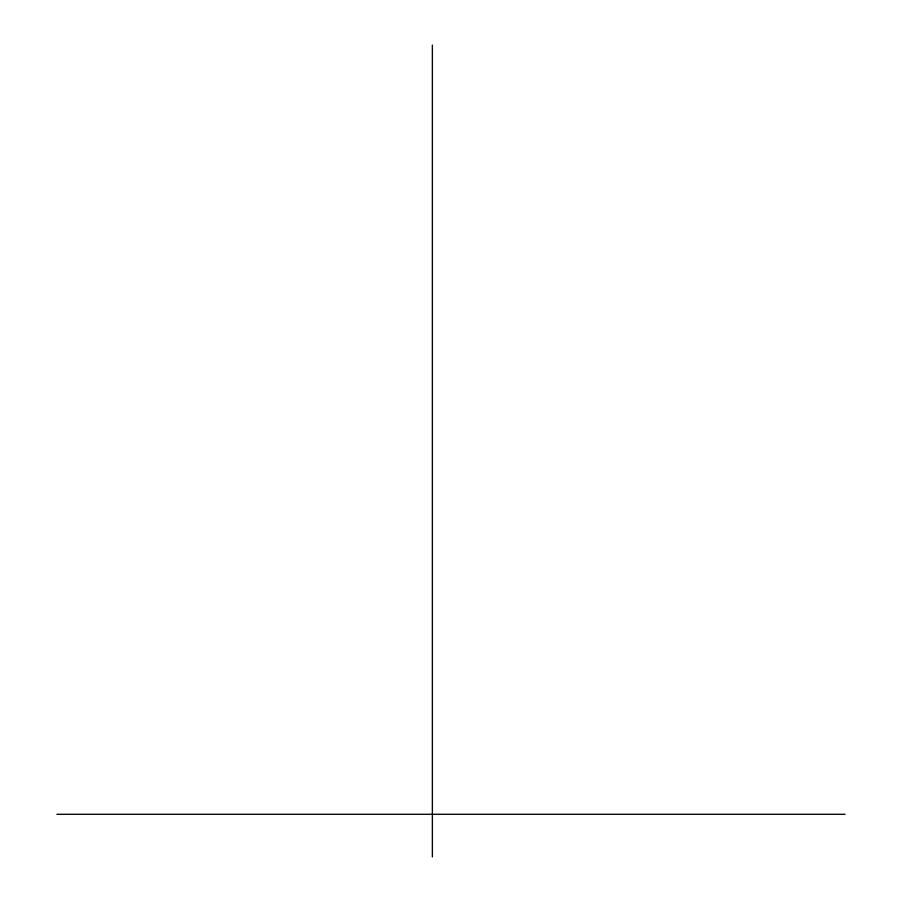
<?xml version="1.0" encoding="UTF-8"?>
<svg xmlns="http://www.w3.org/2000/svg" width="902" height="902" viewBox="0 0 902 902"><rect width="100%" height="100%" fill="white"/><g stroke="black" fill="none" stroke-linecap="round" stroke-linejoin="round"><path stroke-width="1.35" d="M56.894 814.292L845.106 814.292M432.362 45.1L432.362 856.9"/></g></svg>
